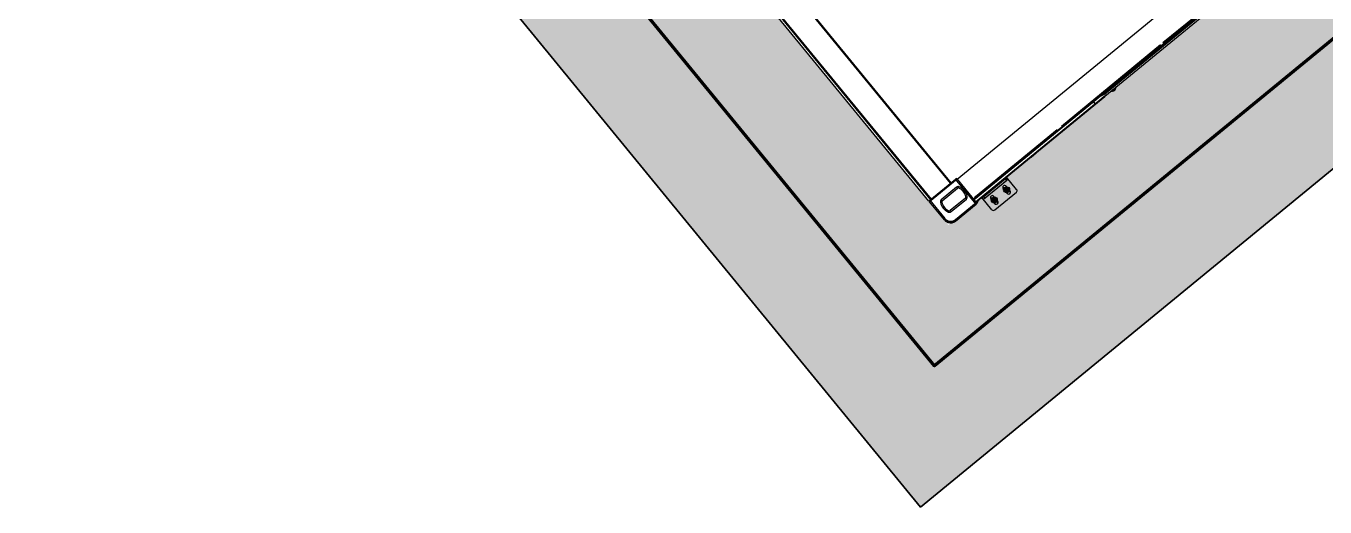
# Model space of a CAD drawing. Header units: metres. Extents: x 214070 to 217049, y 6350584 to 6351315.
# Drawn here: x 214373.09 to 214379.57, y 6351020.38 to 6351022.78 of the extents above; entities that cross this region are included whole.
import ezdxf

# ---------------------------------------------------------------- set-up
doc = ezdxf.new("R2010")
doc.units = ezdxf.units.M
doc.layers.add('GG31-E-PLN-001_DC Cable Route Layout Plan_RevA$0$_0', color=7, linetype='Continuous')
doc.layers.add('GG31-E-PLN-001_DC Cable Route Layout Plan_RevA$0$Equipment', color=7, linetype='Continuous')
for name, color, linetype, lineweight in [('GG31-E-PLN-001_DC Cable Route Layout Plan_RevA$0$Concrete fill', 8, 'Continuous', 35), ('GG31-E-PLN-001_DC Cable Route Layout Plan_RevA$0$Footing', 7, 'Continuous', 70), ('GG31-E-PLN-001_DC Cable Route Layout Plan_RevA$0$Land', 8, 'Continuous', 35)]:
    doc.layers.add(name, color=color, linetype=linetype, lineweight=lineweight)

# ---------------------------------------------------------------- blocks, each defined once
blk = doc.blocks.new('GG31-E-PLN-001_DC Cable Route Layout Plan_RevA$0$ST5015x2')
at = {"layer": 'GG31-E-PLN-001_DC Cable Route Layout Plan_RevA$0$Concrete fill'}
h = blk.add_hatch(dxfattribs=at)
h.set_pattern_fill('AR-CONC', color=256, scale=0.05, angle=45)
h.set_pattern_definition([(95, (-31.70567, -93.05326), (0.275776, 0.2314035), [0.0375, -0.4125]), (40, (-31.70567, -93.05326), (-0.3149961, 0.2168841), [0.03, -0.33]), (145.45144, (-31.6827, -93.03398), (-0.0392201, 0.4482876), [0.0318701, -0.350571]), (91.1842, (-31.7764, -92.98255), (0.4358467, 0.3188069), [0.05625, -0.61875]), (141.63564, (-31.74006, -92.956), (-0.01395, 0.6748558), [0.0478052, -0.525857]), (36.18416, (-31.7764, -92.98255), (-0.01395, 0.6748558), [0.045, -0.495]), (66, (-31.72335, -92.96487), (0.3533858, 0.0686912), [0.0375, -0.4125]), (11, (-31.72335, -92.96487), (-0.1703543, 0.3424042), [0.03, -0.33]), (116.45144, (-31.6939, -92.95915), (0.1830315, 0.4110955), [0.0318701, -0.350571]), (82.5, (-31.70567, -93.05326), (-0.1133966, 0.12199491), [0, -0.326, 0, -0.335, 0, -0.33125]), (52.5, (-31.70567, -93.05326), (-0.04643647, 0.23245472), [0, -0.191, 0, -0.3185, 0, -0.12625]), (12.5, (-31.78452, -93.1321), (0.19670908, 0.18076038), [0, -0.125, 0, -0.39, 0, -0.5175]), (2.5, (-31.81987, -93.16746), (0.170795, 0.2415799), [0, -0.1625, 0, -0.259, 0, -0.3675])])
h.paths.add_polyline_path([(1, 6.046), (7.058, 6.046), (7.058, 3.608), (1, 3.608), (1, 3.838), (0.5, 3.838), (0.5, 0.5), (7.558, 0.5), (7.558, 1.695), (7.058, 1.695), (7.058, 1), (1, 1), (1, 3.438), (7.058, 3.438), (7.058, 3.208), (7.558, 3.208), (7.558, 6.546), (0.5, 6.546), (0.5, 5.351), (1, 5.351)])
at = {"layer": 'GG31-E-PLN-001_DC Cable Route Layout Plan_RevA$0$Land'}
h = blk.add_hatch(dxfattribs=at)
h.set_pattern_fill('GRAVEL', color=256, scale=0.3, angle=45)
h.set_pattern_definition([(273.012788, (-54.915706, -62.621548), (0.2121320344, -3.606244584), [0.0403608, -3.9957264]), (229.96974, (-54.913584, -62.661853), (2.333452378, 2.7577164466), [0.0692604, -6.8567774]), (177.510447, (-54.958132, -62.714886), (4.4547727215, -0.2121320344), [0.0488364, -4.8348098]), (312.273689, (-54.98783, -62.85065), (-4.0305086528, 4.4547727215), [0.0630714, -6.2440674]), (337.833654, (-54.945404, -62.897319), (-3.606244584, 1.4849242405), [0.0618465, -6.1228119]), (42.273689, (-54.888129, -62.920654), (-4.4547727215, -4.0305086528), [0.0630714, -6.2440674]), (82.69424, (-54.841459, -62.878227), (-0.6363961031, -4.8790367902), [0.0834087, -8.2574546]), (117.255328, (-54.830853, -62.795496), (-3.1819805153, 6.1518289963), [0.0787464, -7.79589645]), (166.429566, (-54.866915, -62.725492), (-4.4547727215, 1.0606601718), [0.063285, -6.2652219]), (220.236358, (-54.928434, -62.710643), (2.545584412, 2.1213203436), [0.0722496, -3.5402288]), (267.397438, (-54.983588, -62.757312), (-0.2121320344, -4.8790367902), [0.0934344, -9.2500125]), (183.814075, (-54.775699, -62.64276), (-2.757716447, -0.212132034), [0.0318903, -3.1571534]), (216.469234, (-54.807518, -62.644882), (3.1819805153, 2.333452378), [0.0606711, -6.0064534]), (270, (-54.8563, -62.68094), (0.21213203, -0.21213203), [0.0424263, -0.3818378]), (248.19859, (-54.896614, -62.670338), (0.636396103, 1.48492424), [0.0228474, -2.2618845]), (336.80141, (-54.9051, -62.69155), (-0.848528137, 0.42426407), [0.0323109, -1.5832385]), (75.963757, (-54.8754, -62.70428), (0.212132034, 1.060660172), [0.0524787, -1.6968069]), (206.56505, (-54.86267, -62.65337), (0.6363961, 0.21213203), [0.0379473, -0.910736]), (61.38954, (-55.028136, -62.814588), (1.4849242405, 2.7577164466), [0.05316, -5.2628535]), (115.346176, (-55.00268, -62.767919), (1.4849242405, -3.1819805153), [0.0445983, -4.4152223]), (338.19859, (-54.9051, -62.61094), (-1.48492424, 0.636396103), [0.0456945, -2.2390374]), (28.61046, (-54.862673, -62.627912), (-2.7577164466, -1.4849242405), [0.05316, -5.2628535]), (24.443955, (-54.896614, -62.94611), (-1.48492424, -0.636396103), [0.051264, -2.5119371]), (339.77514, (-54.849945, -62.924896), (-3.3941125497, 1.272792206), [0.0429534, -4.2523929]), (111.80141, (-54.690846, -62.82095), (-0.636396103, 1.48492424), [0.0456945, -2.2390374]), (62.354025, (-54.707816, -62.778525), (-1.9091883092, -3.606244584), [0.0502893, -4.9786271]), (114.443955, (-54.79479, -62.924896), (0.636396103, -1.48492424), [0.025632, -2.5375691]), (146.30993, (-54.703574, -62.83368), (-1.06066017, 0.636396103), [0.015297, -1.5144089]), (210.96376, (-54.7163, -62.825194), (0.84852814, 0.42426407), [0.0618465, -1.1750852]), (231.009006, (-54.769335, -62.857014), (1.9091883092, 2.333452378), [0.057315, -5.67417695]), (348.69007, (-54.85631, -62.72337), (-0.6363961, 0.212132034), [0.0432666, -1.0383988]), (38.157227, (-54.813882, -62.731856), (4.0305086528, 3.1819805153), [0.0755382, -7.4782688]), (105.945396, (-54.754485, -62.685187), (0.636396103, -2.333452378), [0.0308868, -3.0578022]), (135, (-54.76297, -62.6555), (-0.4242641, 3e-17), [0.018, -0.282]), (165.256437, (-54.779941, -62.854893), (2.333452378, -0.636396103), [0.0416772, -4.126056]), (93.012788, (-54.820246, -62.844286), (-0.2121320344, 3.606244584), [0.0807216, -3.9553656]), (45, (-54.8245, -62.76368), (0, 0.4242641), [0.078, -0.222]), (10.304846, (-54.769335, -62.708522), (3.606244584, 0.636396103), [0.0474342, -4.6959823]), (299.054604, (-54.722666, -62.700036), (0.636396103, -1.060660172), [0.0436806, -2.1403524]), (252.645975, (-54.701452, -62.73822), (-1.9091883092, -6.1518289963), [0.0711195, -7.04084225]), (220.426079, (-54.722666, -62.806102), (-2.969848481, -2.5455844123), [0.0752397, -7.448722])])
h.paths.add_polyline_path([(8.058, 7.046), (0, 7.046), (0, 0), (8.058, 0)])
h.paths.add_polyline_path([(7.054, 3.2078), (7.054, 1.6951), (7.558, 1.6951), (7.558, 0.5), (0.5, 0.5), (0.5, 3.838), (1.004, 3.838), (1.004, 5.351), (0.5, 5.351), (0.5, 6.546), (7.558, 6.546), (7.558, 3.2078)], flags=16)
at = {"layer": 'GG31-E-PLN-001_DC Cable Route Layout Plan_RevA$0$Equipment'}
for p, q in [((1, 1.1545), (1, 3.2685)), ((1.01, 3.2685), (1.01, 1.1545)), ((1.014, 3.2685), (1.014, 1.1545)), ((1.14, 1.1545), (1.14, 3.2685)), ((1.144, 1.1545), (1.144, 3.2685)), ((1, 1.1545), (1.0061, 1.1545)), ((1, 1.0325), (1, 1.1485)), ((1.178, 1.1485), (1, 1.1485)), ((1.004, 1.1541), (1.004, 1.1545)), ((1.006, 1.1545), (1.006, 1.037)), ((1.006, 1.1545), (1.172, 1.1545)), ((1.0405, 1.1127), (1.0463, 1.1097)), ((1.0521, 1.1198), (1.0521, 1.1133)), ((1.1509, 1.1198), (1.0521, 1.1198)), ((1.0521, 1.1133), (1.1509, 1.1133)), ((1.1509, 1.1133), (1.1509, 1.1198)), ((1.1567, 1.1097), (1.1625, 1.1127)), ((1.172, 0.9925), (1.172, 1.1545)), ((1.172, 1.1545), (1.175, 1.1545)), ((1.175, 1.1537), (1.175, 1.1545)), ((1.178, 1.1515), (1.1772, 1.1515)), ((1.178, 1.1515), (1.178, 1.1485)), ((1.178, 1.1485), (1.178, 0.9985)), ((1.178, 1.1485), (6.88, 1.1485)), ((1.0405, 1.0503), (1.0463, 1.0533)), ((1.0521, 1.0498), (1.0521, 1.0433)), ((1.1509, 1.0498), (1.0521, 1.0498)), ((1.0521, 1.0433), (1.1509, 1.0433)), ((1.1509, 1.0433), (1.1509, 1.0498)), ((1.1567, 1.0533), (1.1625, 1.0503)), ((1.1625, 1.071), (1.1625, 1.092)), ((1, 1.037), (1.006, 1.037)), ((1.04, 0.9925), (1.172, 0.9925)), ((1.0445, 0.9985), (1.0445, 0.9925)), ((1.0445, 0.9985), (1.178, 0.9985)), ((1.1854, 0.9967), (1.1777, 0.9967)), ((1.178, 1.0195), (1.7715, 1.0195)), ((1.7749, 1.0155), (1.178, 1.0155)), ((1.178, 1.0035), (2.0163, 1.0035)), ((1.178, 1.0005), (2.0101, 1.0005)), ((1.178, 1), (1.1791, 1)), ((1.1791, 1), (1.1802, 0.9999)), ((1.1802, 0.9999), (1.1813, 0.9999)), ((1.1813, 0.9999), (1.1823, 0.9998)), ((1.1823, 0.9998), (1.1832, 0.9997)), ((1.1832, 0.9997), (1.1841, 0.9996)), ((1.1841, 0.9996), (1.1849, 0.9995)), ((1.1849, 0.9995), (1.1856, 0.9994)), ((1.1855, 0.9967), (1.1854, 0.9967)), ((1.1856, 0.9994), (1.1863, 0.9993)), ((1.1856, 0.9969), (1.1879, 0.9979)), ((1.1863, 0.9993), (1.1868, 0.9992)), ((1.1868, 0.9992), (1.1874, 0.9991)), ((1.1874, 0.9991), (1.1878, 0.999)), ((1.1878, 0.999), (1.1882, 0.9989)), ((1.1879, 0.9979), (1.1881, 0.998)), ((1.1882, 0.9989), (1.1885, 0.9989)), ((1.1883, 0.9983), (1.1883, 0.9989)), ((1.1885, 0.9989), (1.1887, 0.9988)), ((1.1887, 0.9988), (1.1888, 0.9987)), ((1.1888, 0.9987), (1.1888, 0.9987)), ((1.1892, 0.9985), (1.1897, 0.9985)), ((1.1897, 0.9985), (1.1892, 0.9985)), ((1.1899, 0.9988), (1.1897, 0.9985)), ((1.1897, 0.9985), (1.1897, 0.9985)), ((1.1914, 1.0005), (1.1899, 0.9988)), ((1.19, 0.9987), (1.1916, 1.0005)), ((1.72, 1.023), (1.193, 1.023)), ((1.216, 0.9215), (1.216, 1.0005)), ((1.2164, 0.9915), (1.216, 0.9915)), ((1.226, 0.9965), (1.226, 0.9878)), ((1.366, 0.9965), (1.226, 0.9965)), ((1.366, 0.9878), (1.226, 0.9878)), ((1.366, 0.9878), (1.366, 0.9965)), ((1.376, 0.9915), (1.3756, 0.9915)), ((1.376, 0.9215), (1.376, 1.0005)), ((1.5336, 0.9995), (1.5644, 0.9995)), ((2.389, 1.023), (1.748, 1.023)), ((1.7716, 1.0186), (1.7715, 1.0195)), ((1.7715, 1.0195), (6.3245, 1.0195)), ((1.7719, 1.0177), (1.7716, 1.0186)), ((1.7724, 1.0168), (1.7719, 1.0177)), ((1.7731, 1.0161), (1.7724, 1.0168)), ((1.7739, 1.0157), (1.7731, 1.0161)), ((1.7749, 1.0155), (1.7739, 1.0157)), ((6.3211, 1.0155), (1.7749, 1.0155)), ((1.9486, 1.0155), (1.9486, 1.0035)), ((1.9494, 1.0155), (1.9494, 1.0035)), ((1.9992, 1.0145), (1.9992, 1.0155)), ((1.9992, 1.0145), (6.0967, 1.0145)), ((6.0859, 1.0005), (2.0101, 1.0005)), ((2.0163, 1.0145), (2.0163, 1.0035)), ((2.0163, 1.0105), (6.0797, 1.0105)), ((2.0524, 1.0005), (2.054, 0.9987)), ((2.0543, 0.9985), (2.0526, 1.0005)), ((2.0543, 0.9985), (2.0543, 0.9985)), ((2.0548, 0.9985), (2.0543, 0.9985)), ((2.0548, 0.9985), (2.0543, 0.9985)), ((2.0551, 0.9987), (2.0552, 0.9987)), ((2.0552, 0.9987), (2.0553, 0.9988)), ((2.0553, 0.9988), (2.0555, 0.9989)), ((2.0555, 0.9989), (2.0558, 0.9989)), ((2.0557, 0.9989), (2.0557, 0.9983)), ((2.0558, 0.9989), (2.0562, 0.999)), ((2.0559, 0.998), (2.0561, 0.9979)), ((2.0561, 0.9979), (2.0582, 0.997)), ((2.0562, 0.999), (2.0566, 0.9991)), ((2.0566, 0.9991), (2.0571, 0.9992)), ((2.0571, 0.9992), (2.0577, 0.9993)), ((2.0577, 0.9993), (2.0584, 0.9994)), ((2.0584, 0.9994), (2.0591, 0.9995)), ((2.0585, 0.9967), (2.0585, 0.9967)), ((2.0585, 0.9967), (2.0586, 0.9967)), ((2.0586, 0.9967), (2.0586, 0.9967)), ((2.067, 0.9967), (2.0586, 0.9967)), ((2.0591, 0.9995), (2.0599, 0.9996)), ((2.0599, 0.9996), (2.0608, 0.9997)), ((2.0608, 0.9997), (2.0617, 0.9998)), ((2.0617, 0.9998), (2.0627, 0.9999)), ((2.0627, 0.9999), (2.0638, 0.9999)), ((2.0638, 0.9999), (2.0649, 1)), ((2.0649, 1), (2.066, 1)), ((2.066, 1), (2.067, 1)), ((2.067, 0.9967), (2.067, 1)), ((2.067, 1), (2.0679, 1)), ((2.0754, 0.9967), (2.067, 0.9967)), ((2.0679, 1), (2.0691, 1)), ((2.0691, 1), (2.0702, 0.9999)), ((2.0702, 0.9999), (2.0713, 0.9999)), ((2.0713, 0.9999), (2.0723, 0.9998)), ((2.0723, 0.9998), (2.0732, 0.9997)), ((2.0732, 0.9997), (2.0741, 0.9996)), ((2.0741, 0.9996), (2.0749, 0.9995)), ((2.0749, 0.9995), (2.0756, 0.9994)), ((2.0755, 0.9967), (2.0754, 0.9967)), ((2.0756, 0.9994), (2.0763, 0.9993)), ((2.0756, 0.9969), (2.0779, 0.9979)), ((2.0763, 0.9993), (2.0768, 0.9992)), ((2.0768, 0.9992), (2.0774, 0.9991)), ((2.0774, 0.9991), (2.0778, 0.999)), ((2.0778, 0.999), (2.0782, 0.9989)), ((2.0779, 0.9979), (2.0781, 0.998)), ((2.0782, 0.9989), (2.0785, 0.9989)), ((2.0783, 0.9983), (2.0783, 0.9989)), ((2.0785, 0.9989), (2.0787, 0.9988)), ((2.0787, 0.9988), (2.0788, 0.9987)), ((2.0788, 0.9987), (2.0788, 0.9987)), ((2.0792, 0.9985), (2.0797, 0.9985)), ((2.0797, 0.9985), (2.0792, 0.9985)), ((2.0799, 0.9988), (2.0797, 0.9985)), ((2.0797, 0.9985), (2.0797, 0.9985)), ((2.0814, 1.0005), (2.0799, 0.9988)), ((2.08, 0.9987), (2.0816, 1.0005)), ((3.3073, 1.023), (2.404, 1.023)), ((1.226, 0.9115), (1.366, 0.9115)), ((1.2421, 0.9515), (1.2491, 0.9635)), ((1.2491, 0.9395), (1.2421, 0.9515)), ((1.246, 0.9665), (1.246, 0.9365)), ((1.2491, 0.9635), (1.2629, 0.9635)), ((1.2629, 0.9395), (1.2491, 0.9395)), ((1.2629, 0.9635), (1.2699, 0.9515)), ((1.2699, 0.9515), (1.2629, 0.9395)), ((1.266, 0.9365), (1.266, 0.9665)), ((1.3221, 0.9515), (1.3291, 0.9635)), ((1.3291, 0.9395), (1.3221, 0.9515)), ((1.326, 0.9665), (1.326, 0.9365)), ((1.3291, 0.9635), (1.3429, 0.9635)), ((1.3429, 0.9395), (1.3291, 0.9395)), ((1.3429, 0.9635), (1.3499, 0.9515)), ((1.3499, 0.9515), (1.3429, 0.9395)), ((1.346, 0.9365), (1.346, 0.9665))]:
    blk.add_line(p, q, dxfattribs=at)
for centre, radius in [((1.256, 0.9515), 0.015), ((1.256, 0.9515), 0.012), ((1.256, 0.9515), 0.0085), ((1.256, 0.9515), 0.008), ((1.256, 0.9515), 0.0072), ((1.256, 0.9515), 0.0025), ((1.336, 0.9515), 0.015), ((1.336, 0.9515), 0.012), ((1.336, 0.9515), 0.0085), ((1.336, 0.9515), 0.008), ((1.336, 0.9515), 0.0072), ((1.336, 0.9515), 0.0025)]:
    blk.add_circle(centre, radius, dxfattribs=at)
for centre, radius, start, end in [((1.006, 1.1485), 0.006, 90, 180), ((1.006, 1.1485), 0.006, 119.99999, 180), ((1.1015, 1.0815), 0.0685, 152.93797, 207.06203), ((1.1015, 1.0815), 0.062, 152.93797, 207.06203), ((1.0521, 1.1068), 0.013, 90, 152.93797), ((1.0521, 1.1068), 0.0065, 90, 152.93797), ((1.1509, 1.1068), 0.013, 27.06203, 90), ((1.1509, 1.1068), 0.0065, 27.06203, 90), ((1.1015, 1.0815), 0.062, 332.93797, 27.06203), ((1.1015, 1.0815), 0.0685, 332.93797, 27.06203), ((1.172, 1.1485), 0.006, 0, 90), ((1.175, 1.1515), 0.003, 0, 90), ((1.0521, 1.0563), 0.013, 207.06203, 270), ((1.0521, 1.0563), 0.0065, 207.06203, 270), ((1.1509, 1.0563), 0.0065, 270, 332.93797), ((1.1509, 1.0563), 0.013, 270, 332.93797), ((1.04, 1.0325), 0.04, 180, 194.20777), ((1.04, 1.0325), 0.04, 180, 270), ((1.04, 1.0325), 0.04, 202.7481, 211.1612), ((1.04, 1.0325), 0.04, 211.16736, 216.89024), ((1.1341, 1.1266), 0.1698, 223.17023, 226.8349), ((1.04, 1.0325), 0.04, 224.98747, 227.79161), ((1.04, 1.0325), 0.04, 229.46726, 230.30282), ((1.04, 1.0325), 0.04, 230.40551, 232.93696), ((1.04, 1.0325), 0.04, 238.22246, 247.25384), ((1.04, 1.0325), 0.04, 247.36189, 263.43535), ((1.04, 1.0325), 0.04, 265.23769, 270), ((1.172, 0.9985), 0.006, 270, 0), ((1.172, 0.9985), 0.006, 270, 285), ((1.177, 1.0041), 0.0112, 257.63967, 316.37703), ((1.177, 0.9301), 0.0699, 88.90969, 89.17295), ((1.177, 0.9316), 0.0685, 87.68197, 88.91367), ((1.1771, 0.9326), 0.0674, 87.42036, 87.67796), ((1.1771, 0.9331), 0.0669, 86.95062, 87.42073), ((1.177, 1.0041), 0.0113, 316.38132, 316.74747), ((1.1852, 0.9967), 0.0003, 270, 0), ((1.177, 1.0041), 0.0113, 316.74748, 317.52284), ((1.177, 1.0041), 0.0113, 317.52284, 320.28251), ((1.177, 1.0041), 0.0113, 320.30663, 333.98388), ((1.1878, 0.9983), 0.0005, 291.8014, 0), ((1.193, 1.028), 0.005, 180, 270), ((1.0626, 1.0024), 0.1256, 358.14779, 358.43051), ((1.0732, 1.002), 0.115, 358.00326, 358.14507), ((1.1875, 0.9952), 0.00384, 69.51595, 71.49577), ((1.1892, 0.999), 0.000501, 203.29943, 269.99142), ((1.1892, 0.999), 0.0005, 202.49999, 270), ((1.1878, 0.9959), 0.00307, 69.05467, 69.45443), ((1.1897, 0.999), 0.0005, 270, 319.63547), ((1.1897, 0.999), 0.000497, 269.72157, 319.60859), ((1.256, 0.9665), 0.01, 0, 180), ((1.336, 0.9665), 0.01, 0, 180), ((1.5336, 1.0045), 0.005, 233.42779, 270), ((1.5644, 1.0045), 0.005, 270, 306.57221), ((1.7786, 1.0196), 0.0071, 187.80611, 189.7282), ((1.7769, 1.0192), 0.00529, 195.97689, 198.3705), ((1.7763, 1.019), 0.0047, 198.38934, 199.82977), ((1.7703, 1.0192), 0.00406, 326.67629, 328.77337), ((1.8973, 1.0076), 0.0514, 353.8289, 354.22512), ((1.9165, 1.0055), 0.0321, 352.86371, 353.86872), ((1.8636, 1.0109), 0.0853, 354.26411, 355.01815), ((1.9452, 1.003), 0.00417, 338.05453, 342.71743), ((1.9447, 1.0032), 0.00465, 342.67708, 345.75287), ((1.9445, 1.0032), 0.00488, 345.75111, 350.03659), ((2.0543, 0.999), 0.000497, 220.39141, 270.27845), ((2.0543, 0.999), 0.0005, 220.36453, 270), ((2.0548, 0.999), 0.0005, 270, 324.65198), ((2.0565, 0.9952), 0.00384, 108.50696, 110.49905), ((2.0561, 0.9961), 0.00286, 110.54296, 111.76402), ((2.0547, 0.999), 0.000504, 319.86207, 324.41475), ((2.0548, 0.999), 0.00049, 315.91068, 319.86236), ((2.1816, 1.0024), 0.1258, 181.57066, 181.85296), ((2.0563, 0.9983), 0.0005, 180, 248.19859), ((2.1715, 1.0021), 0.1157, 181.85563, 181.99647), ((2.067, 1.0041), 0.0113, 206.02509, 219.61837), ((2.067, 1.0041), 0.0112, 206.0068, 210.0037), ((2.067, 1.0041), 0.0113, 210.01226, 218.21113), ((2.067, 1.0041), 0.0112, 219.61823, 221.34027), ((2.067, 1.0041), 0.0112, 219.52547, 221.32826), ((2.0588, 0.9967), 0.0003, 180, 270), ((2.067, 1.0041), 0.0112, 221.34054, 221.75129), ((2.067, 1.0041), 0.0112, 221.7512, 223.34519), ((2.067, 1.0041), 0.0112, 223.34425, 316.37674), ((2.0669, 0.9331), 0.0669, 92.58589, 93.07815), ((2.0669, 0.9326), 0.0674, 92.32202, 92.58632), ((2.067, 0.9316), 0.0684, 91.10507, 92.31809), ((2.067, 0.9301), 0.07, 90.61978, 91.10884), ((2.067, 0.9303), 0.0697, 90.00246, 90.62048), ((2.067, 0.9303), 0.0697, 89.38669, 89.99773), ((2.067, 0.9301), 0.0699, 88.90978, 89.38736), ((2.067, 0.9316), 0.0685, 87.68197, 88.91367), ((2.0671, 0.9326), 0.0674, 87.42036, 87.67796), ((2.0671, 0.9331), 0.0669, 86.95062, 87.42073), ((2.067, 1.0041), 0.0113, 316.38132, 316.74747), ((2.0752, 0.9967), 0.0003, 270, 0), ((2.067, 1.0041), 0.0113, 316.74748, 317.52284), ((2.067, 1.0041), 0.0113, 317.52284, 320.28251), ((2.067, 1.0041), 0.0113, 320.30663, 333.98388), ((2.0778, 0.9983), 0.0005, 291.8014, 0), ((1.9526, 1.0024), 0.1256, 358.14779, 358.43051), ((1.9632, 1.002), 0.115, 358.00326, 358.14507), ((2.0775, 0.9952), 0.00384, 69.51595, 71.49577), ((2.0792, 0.999), 0.000501, 203.29943, 269.99142), ((2.0792, 0.999), 0.0005, 202.49999, 270), ((2.0778, 0.9959), 0.00307, 69.05467, 69.45443), ((2.0797, 0.999), 0.0005, 270, 319.63547), ((2.0797, 0.999), 0.000497, 269.72157, 319.60859), ((1.226, 0.9215), 0.01, 180, 270), ((1.256, 0.9365), 0.01, 180, 0), ((1.336, 0.9365), 0.01, 180, 0), ((1.366, 0.9215), 0.01, 270, 0)]:
    blk.add_arc(centre, radius, start, end, dxfattribs=at)
for points, knots in [([(1.0103, 1.0105), (1.0072, 1.0133), (1.0037, 1.019), (1.0013, 1.0267), (1, 1.0306), (1, 1.0325)], [0, 0, 0, 0, 0.512929, 0.770008, 1, 1, 1, 1]), ([(1.0168, 1.0093), (1.0134, 1.0127), (1.0077, 1.0215), (1.006, 1.0317), (1.006, 1.037)], [0, 0, 0, 0, 0.479449, 1, 1, 1, 1]), ([(1.008, 1.0085), (1.008, 1.0085), (1.0083, 1.0088), (1.0088, 1.0094), (1.0097, 1.01), (1.0103, 1.0105)], [0, 0, 0, 0, 0.070441, 0.277639, 1, 1, 1, 1]), ([(1.016, 1.0005), (1.016, 1.0005), (1.0163, 1.0008), (1.0169, 1.0013), (1.0175, 1.0022), (1.018, 1.0028)], [0, 0, 0, 0, 0.069551, 0.275286, 1, 1, 1, 1]), ([(1.0445, 0.9985), (1.0392, 0.9985), (1.029, 1.0002), (1.0202, 1.0059), (1.0168, 1.0093)], [0, 0, 0, 0, 0.52055, 1, 1, 1, 1]), ([(1.04, 0.9925), (1.0381, 0.9925), (1.0342, 0.9938), (1.0265, 0.9962), (1.0208, 0.9997), (1.018, 1.0028)], [0, 0, 0, 0, 0.230009, 0.487102, 1, 1, 1, 1]), ([(1.1806, 0.9999), (1.1813, 0.9999), (1.1834, 0.9997), (1.1856, 0.9995), (1.1871, 0.9992)], [0, 0, 0, 0, 0.292545, 1, 1, 1, 1]), ([(1.1871, 0.9992), (1.1873, 0.9992), (1.1878, 0.9991), (1.1884, 0.9989), (1.1887, 0.9988)], [0, 0, 0, 0, 0.307903, 1, 1, 1, 1]), ([(1.1879, 0.9979), (1.188, 0.9979), (1.188, 0.9979), (1.1881, 0.998), (1.1881, 0.998)], [0, 0, 0, 0, 0.493797, 1, 1, 1, 1]), ([(1.1883, 0.9983), (1.1883, 0.9983), (1.1882, 0.9982), (1.1882, 0.9981), (1.1881, 0.998)], [0, 0, 0, 0, 0.494255, 1, 1, 1, 1]), ([(1.1889, 0.9987), (1.1889, 0.9987), (1.1889, 0.9987), (1.189, 0.9987), (1.189, 0.9987)], [0, 0, 0, 0, 0.522224, 1, 1, 1, 1]), ([(1.189, 0.9987), (1.1891, 0.9987), (1.1892, 0.9986), (1.1892, 0.9985), (1.1892, 0.9985)], [0, 0, 0, 0, 0.651783, 1, 1, 1, 1]), ([(1.216, 0.9928), (1.216, 0.9922), (1.217, 0.9901), (1.2208, 0.9883), (1.2241, 0.9878), (1.226, 0.9878)], [0, 0, 0, 0, 0.171738, 0.531395, 1, 1, 1, 1]), ([(1.226, 0.9965), (1.2239, 0.9965), (1.2203, 0.997), (1.2168, 0.9991), (1.2162, 1.0005)], [0, 0, 0, 0, 0.587601, 1, 1, 1, 1]), ([(1.3758, 1.0005), (1.3752, 0.9991), (1.3717, 0.997), (1.3681, 0.9965), (1.366, 0.9965)], [0, 0, 0, 0, 0.412399, 1, 1, 1, 1]), ([(1.366, 0.9878), (1.3673, 0.9878), (1.3708, 0.9881), (1.376, 0.9903), (1.376, 0.9928)], [0, 0, 0, 0, 0.332804, 1, 1, 1, 1]), ([(1.7715, 1.0195), (1.7715, 1.0194), (1.7716, 1.0191), (1.7716, 1.0188), (1.7716, 1.0187)], [0, 0, 0, 0, 0.483654, 1, 1, 1, 1]), ([(1.7716, 1.0184), (1.7717, 1.0183), (1.7717, 1.0181), (1.7718, 1.0179), (1.7718, 1.0177)], [0, 0, 0, 0, 0.503546, 1, 1, 1, 1]), ([(1.7719, 1.0174), (1.772, 1.0173), (1.7721, 1.017), (1.7722, 1.0168), (1.7723, 1.0167)], [0, 0, 0, 0, 0.533061, 1, 1, 1, 1]), ([(1.7723, 1.0167), (1.7723, 1.0166), (1.7724, 1.0166), (1.7724, 1.0165), (1.7724, 1.0165)], [0, 0, 0, 0, 0.513539, 1, 1, 1, 1]), ([(1.7724, 1.0165), (1.7725, 1.0165), (1.7726, 1.0164), (1.7728, 1.0163), (1.7728, 1.0163)], [0, 0, 0, 0, 0.520573, 1, 1, 1, 1]), ([(1.7728, 1.0163), (1.7729, 1.0163), (1.7729, 1.0163), (1.7729, 1.0164), (1.773, 1.0164)], [0, 0, 0, 0, 0.491142, 1, 1, 1, 1]), ([(1.773, 1.0164), (1.773, 1.0164), (1.7731, 1.0164), (1.7731, 1.0164), (1.7731, 1.0164)], [0, 0, 0, 0, 0.481555, 1, 1, 1, 1]), ([(1.7731, 1.0164), (1.7732, 1.0165), (1.7733, 1.0165), (1.7733, 1.0166), (1.7734, 1.0166)], [0, 0, 0, 0, 0.46524, 1, 1, 1, 1]), ([(1.7734, 1.0166), (1.7734, 1.0166), (1.7734, 1.0167), (1.7735, 1.0167), (1.7735, 1.0167)], [0, 0, 0, 0, 0.487221, 1, 1, 1, 1]), ([(1.7735, 1.0167), (1.7735, 1.0168), (1.7736, 1.0169), (1.7737, 1.017), (1.7737, 1.017)], [0, 0, 0, 0, 0.474101, 1, 1, 1, 1]), ([(1.9484, 1.0015), (1.9483, 1.0012), (1.9483, 1.001), (1.9483, 1.0005), (1.9482, 1.0005)], [0, 0, 0, 0, 0.711101, 1, 1, 1, 1]), ([(1.9482, 1.0005), (1.9483, 1.0005), (1.9487, 1.0008), (1.9489, 1.0012), (1.949, 1.0015)], [0, 0, 0, 0, 0.398226, 1, 1, 1, 1]), ([(1.9493, 1.0024), (1.9493, 1.0026), (1.9494, 1.0029), (1.9494, 1.0033), (1.9494, 1.0035)], [0, 0, 0, 0, 0.498914, 1, 1, 1, 1]), ([(2.0159, 1.0031), (2.0157, 1.0029), (2.0153, 1.0025), (2.0149, 1.0021), (2.0147, 1.0019)], [0, 0, 0, 0, 0.492675, 1, 1, 1, 1]), ([(2.0163, 1.0035), (2.0163, 1.0034), (2.0161, 1.0033), (2.016, 1.0032), (2.0159, 1.0031)], [0, 0, 0, 0, 0.489687, 1, 1, 1, 1]), ([(2.0548, 0.9985), (2.0548, 0.9985), (2.0548, 0.9986), (2.0549, 0.9987), (2.055, 0.9987)], [0, 0, 0, 0, 0.349331, 1, 1, 1, 1]), ([(2.0548, 0.9985), (2.0548, 0.9985), (2.055, 0.9985), (2.0551, 0.9986), (2.0552, 0.9987)], [0, 0, 0, 0, 0.481277, 1, 1, 1, 1]), ([(2.055, 0.9987), (2.055, 0.9987), (2.055, 0.9987), (2.0551, 0.9987), (2.0551, 0.9987)], [0, 0, 0, 0, 0.482558, 1, 1, 1, 1]), ([(2.0553, 0.9988), (2.0554, 0.9988), (2.0559, 0.999), (2.0565, 0.9991), (2.0569, 0.9992)], [0, 0, 0, 0, 0.190521, 1, 1, 1, 1]), ([(2.0559, 0.998), (2.0558, 0.9981), (2.0558, 0.9982), (2.0557, 0.9983), (2.0557, 0.9983)], [0, 0, 0, 0, 0.505745, 1, 1, 1, 1]), ([(2.0559, 0.998), (2.0559, 0.998), (2.056, 0.9979), (2.056, 0.9979), (2.0561, 0.9979)], [0, 0, 0, 0, 0.506203, 1, 1, 1, 1]), ([(2.0569, 0.9992), (2.0573, 0.9993), (2.0595, 0.9996), (2.0616, 0.9998), (2.0633, 0.9999)], [0, 0, 0, 0, 0.201354, 1, 1, 1, 1]), ([(2.0706, 0.9999), (2.0713, 0.9999), (2.0734, 0.9997), (2.0756, 0.9995), (2.0771, 0.9992)], [0, 0, 0, 0, 0.292545, 1, 1, 1, 1]), ([(2.0771, 0.9992), (2.0773, 0.9992), (2.0778, 0.9991), (2.0784, 0.9989), (2.0787, 0.9988)], [0, 0, 0, 0, 0.307903, 1, 1, 1, 1]), ([(2.0779, 0.9979), (2.078, 0.9979), (2.078, 0.9979), (2.0781, 0.998), (2.0781, 0.998)], [0, 0, 0, 0, 0.493797, 1, 1, 1, 1]), ([(2.0783, 0.9983), (2.0783, 0.9983), (2.0782, 0.9982), (2.0782, 0.9981), (2.0781, 0.998)], [0, 0, 0, 0, 0.494255, 1, 1, 1, 1]), ([(2.0789, 0.9987), (2.0789, 0.9987), (2.0789, 0.9987), (2.079, 0.9987), (2.079, 0.9987)], [0, 0, 0, 0, 0.522224, 1, 1, 1, 1]), ([(2.079, 0.9987), (2.0791, 0.9987), (2.0792, 0.9986), (2.0792, 0.9985), (2.0792, 0.9985)], [0, 0, 0, 0, 0.651783, 1, 1, 1, 1])]:
    blk.add_open_spline(points, degree=3, knots=knots, dxfattribs=at)
for points in [[(1.0103, 1.0105), (1.0124, 1.01), (1.0146, 1.0096), (1.0168, 1.0093)], [(1.0168, 1.0093), (1.0171, 1.0071), (1.0175, 1.0049), (1.018, 1.0028)], [(1.1857, 0.997), (1.1864, 0.9973), (1.1872, 0.9976), (1.1879, 0.9979)], [(2.0147, 1.0019), (2.0137, 1.0011), (2.0119, 1.0007), (2.0109, 1.0015)], [(2.0561, 0.9979), (2.0568, 0.9976), (2.0576, 0.9973), (2.0583, 0.997)], [(2.0757, 0.997), (2.0764, 0.9973), (2.0772, 0.9976), (2.0779, 0.9979)]]:
    blk.add_open_spline(points, degree=3, dxfattribs=at)
at = {"layer": 'GG31-E-PLN-001_DC Cable Route Layout Plan_RevA$0$Footing'}
blk.add_lwpolyline([(0.5, 6.546), (7.558, 6.546), (7.558, 3.208), (6.558, 3.208), (6.558, 1.695), (7.558, 1.695), (7.558, 0.5), (0.5, 0.5), (0.5, 3.838), (1.5, 3.838), (1.5, 5.351), (0.5, 5.351), (0.5, 6.546)], dxfattribs=at)
at = {"layer": 'GG31-E-PLN-001_DC Cable Route Layout Plan_RevA$0$Land'}
blk.add_lwpolyline([(8.058, 0), (0, 0), (0, 7.046), (8.058, 7.046)], close=True, dxfattribs=at)
blk = doc.blocks.new('GG31-E-PLN-001_DC Cable Route Layout Plan_RevA')
at = {"layer": 'GG31-E-PLN-001_DC Cable Route Layout Plan_RevA$0$_0', "rotation": 39.35034312477688}
blk.add_blockref('GG31-E-PLN-001_DC Cable Route Layout Plan_RevA$0$ST5015x2', (229064.9257, 6321974.8732), dxfattribs=at)

msp = doc.modelspace()

# ---------------------------------------------------------------- block references
msp.add_blockref('GG31-E-PLN-001_DC Cable Route Layout Plan_RevA', (-14687.3707, 29045.5098))

doc.saveas('drawing.dxf')
